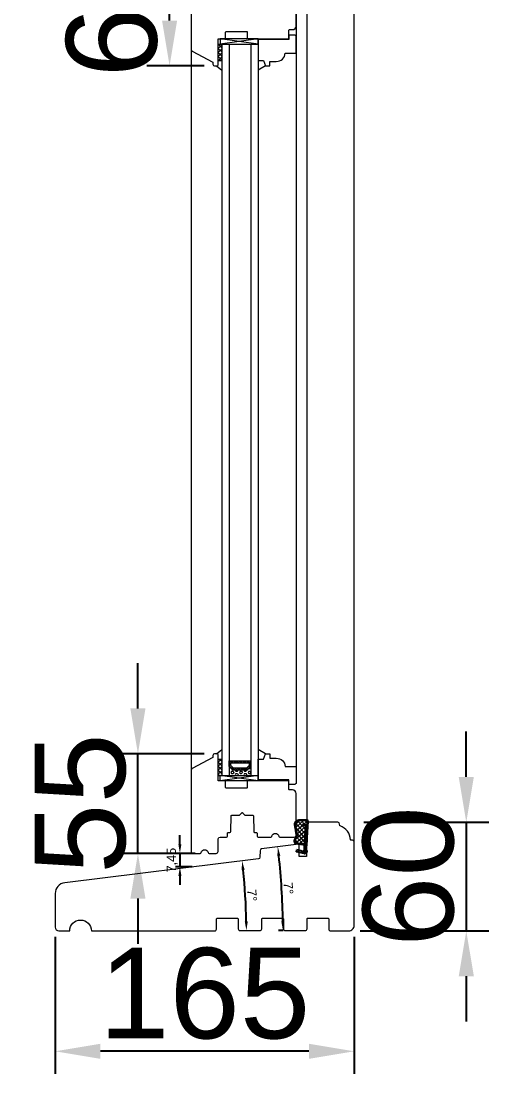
# Model space of a CAD drawing. Header units: millimetres. Extents: x 0 to 182016, y 11 to 3710.
# Drawn here: x 87480 to 87738, y 1233 to 1814 of the extents above; entities that cross this region are included whole.
import ezdxf

# ---------------------------------------------------------------- set-up
doc = ezdxf.new("R2010")
doc.units = ezdxf.units.MM
doc.layers.add('Matmenys', color=10, linetype='Continuous', lineweight=20)
doc.layers.add('Testinės profilio linijos', color=7, linetype='Continuous', lineweight=5)
doc.layers.add('Stiklo paketas', color=7, linetype='Continuous')
doc.styles.get("Standard").update_dxf_attribs({"font": 'arial.ttf'})
doc.dimstyles.new('2', dxfattribs={"dimscale": 2, "dimtxt": 2.5, "dimasz": 2.5, "dimexe": 1.25, "dimexo": 0.625, "dimtad": 1, "dimtxsty": 'Standard', "dimcen": 2.5, "dimadec": 0, "dimazin": 0, "dimtfac": 1, "dimtmove": 0, "dimatfit": 3, "dimfxl": 1, "dimarcsym": 0})
doc.dimstyles.new('Padidinti matmenys', dxfattribs={"dimscale": 10, "dimtxt": 5, "dimasz": 2.5, "dimexe": 1.25, "dimexo": 0.625, "dimtad": 1, "dimdec": 1, "dimtxsty": 'Standard', "dimcen": 2.5, "dimadec": 0, "dimazin": 0, "dimtfac": 1, "dimtdec": 1, "dimtmove": 0, "dimatfit": 3, "dimfxl": 1, "dimarcsym": 0})

# ---------------------------------------------------------------- blocks, each defined once
blk = doc.blocks.new('*D1175')
at = {"color": 0, "lineweight": -2, "transparency": 16777216}
for p, q in [((87725.44, 1397.16), (87725.44, 1422.16)), ((87668.82, 1372.16), (87737.94, 1372.16)), ((87725.44, 1372.16), (87725.44, 1312.16)), ((87666.82, 1312.16), (87737.94, 1312.16)), ((87725.44, 1287.16), (87725.44, 1262.16))]:
    blk.add_line(p, q, dxfattribs=at)
at = {"color": 0, "transparency": 16777216}
for points in [[(87721.27, 1397.16), (87729.61, 1397.16), (87725.44, 1372.16)], [(87721.27, 1287.16), (87729.61, 1287.16), (87725.44, 1312.16)]]:
    blk.add_solid(points, dxfattribs=at)
at = {"layer": 'Defpoints', "color": 0, "transparency": 16777216}
for p in [(87662.57, 1372.16), (87660.57, 1312.16), (87725.44, 1312.16)]:
    blk.add_point(p, dxfattribs=at)
at = {"color": 0, "lineweight": 5, "transparency": 16777216, "insert": (87693.66, 1342.16), "char_height": 50, "attachment_point": 5, "rotation": 90}
blk.add_mtext('60', dxfattribs=at)
blk = doc.blocks.new('*D1176')
at = {"color": 0, "lineweight": -2, "transparency": 16777216}
for p, q in [((87498.57, 1308.91), (87498.57, 1233.2)), ((87663.57, 1308.91), (87663.57, 1233.2)), ((87638.57, 1245.7), (87523.57, 1245.7))]:
    blk.add_line(p, q, dxfattribs=at)
at = {"color": 0, "transparency": 16777216}
for points in [[(87523.57, 1249.86), (87523.57, 1241.53), (87498.57, 1245.7)], [(87638.57, 1249.86), (87638.57, 1241.53), (87663.57, 1245.7)]]:
    blk.add_solid(points, dxfattribs=at)
at = {"layer": 'Defpoints', "color": 0, "transparency": 16777216}
for p in [(87498.57, 1315.16), (87663.57, 1315.16), (87498.57, 1245.7)]:
    blk.add_point(p, dxfattribs=at)
at = {"color": 0, "lineweight": 5, "transparency": 16777216, "insert": (87581.07, 1277.47), "char_height": 50, "attachment_point": 5}
blk.add_mtext('165', dxfattribs=at)
blk = doc.blocks.new('*D1177')
at = {"layer": 'Defpoints', "color": 0, "transparency": 16777216}
for p in [(87577.01, 1354.96), (87567.4, 1347.51), (87575.33, 1347.51)]:
    blk.add_point(p, dxfattribs=at)
at = {"layer": 'Matmenys', "color": 0, "lineweight": -2, "transparency": 16777216}
for p, q in [((87567.4, 1359.96), (87567.4, 1364.96)), ((87575.76, 1354.96), (87564.9, 1354.96)), ((87567.4, 1354.96), (87567.4, 1347.51)), ((87574.08, 1347.51), (87564.9, 1347.51)), ((87567.4, 1342.51), (87567.4, 1337.51))]:
    blk.add_line(p, q, dxfattribs=at)
at = {"layer": 'Matmenys', "color": 0, "transparency": 16777216}
for points in [[(87566.57, 1359.96), (87568.23, 1359.96), (87567.4, 1354.96)], [(87566.57, 1342.51), (87568.23, 1342.51), (87567.4, 1347.51)]]:
    blk.add_solid(points, dxfattribs=at)
at = {"layer": 'Matmenys', "color": 0, "lineweight": 5, "transparency": 16777216, "insert": (87563.15, 1351.24), "char_height": 5, "attachment_point": 5, "rotation": 90}
blk.add_mtext('7,45', dxfattribs=at)
blk = doc.blocks.new('*D1178')
at = {"layer": 'Defpoints', "color": 0, "transparency": 16777216}
for p in [(87610.7, 1351.85), (87575.33, 1347.51), (87603.82, 1325.19), (87600.57, 1312.36), (87611.57, 1312.36)]:
    blk.add_point(p, dxfattribs=at)
at = {"layer": 'Matmenys', "color": 0, "lineweight": -2, "transparency": 16777216}
blk.add_arc((87289.06, 1312.36), 315.03, 0.90939, 6.09061, dxfattribs=at)
at = {"layer": 'Matmenys', "color": 0, "transparency": 16777216}
for points in [[(87601.47, 1345.69), (87603.13, 1345.88), (87601.73, 1350.75)], [(87604.87, 1317.37), (87603.21, 1317.36), (87604.08, 1312.36)]]:
    blk.add_solid(points, dxfattribs=at)
at = {"layer": 'Matmenys', "color": 0, "lineweight": 5, "transparency": 16777216, "insert": (87607.24, 1331.82), "char_height": 5, "attachment_point": 5, "rotation": 273.5}
blk.add_mtext('7°', dxfattribs=at)
blk = doc.blocks.new('*D1179')
at = {"layer": 'Defpoints', "color": 0, "transparency": 16777216}
for p in [(87612.49, 1357.43), (87633.05, 1359.96), (87623.94, 1327.79), (87625.57, 1312.36), (87636.57, 1312.36)]:
    blk.add_point(p, dxfattribs=at)
at = {"layer": 'Matmenys', "color": 0, "lineweight": -2, "transparency": 16777216}
blk.add_line((87624.32, 1312.36), (87621.76, 1312.36), dxfattribs=at)
blk.add_arc((87245.41, 1312.36), 378.85, 0.75619, 6.24381, dxfattribs=at)
at = {"layer": 'Matmenys', "color": 0, "transparency": 16777216}
for points in [[(87621.18, 1353.47), (87622.84, 1353.66), (87621.43, 1358.53)], [(87625.06, 1317.37), (87623.39, 1317.36), (87624.26, 1312.36)]]:
    blk.add_solid(points, dxfattribs=at)
at = {"layer": 'Matmenys', "color": 0, "lineweight": 5, "transparency": 16777216, "insert": (87627.29, 1335.72), "char_height": 5, "attachment_point": 5, "rotation": 273.5}
blk.add_mtext('7°', dxfattribs=at)
blk = doc.blocks.new('*D1935')
at = {"color": 0, "lineweight": -2, "transparency": 16777216}
for p, q in [((87544.23, 1434.96), (87544.23, 1459.96)), ((87580.83, 1409.96), (87531.73, 1409.96)), ((87544.23, 1354.96), (87544.23, 1409.96)), ((87568.32, 1354.96), (87531.73, 1354.96)), ((87544.23, 1329.96), (87544.23, 1304.96))]:
    blk.add_line(p, q, dxfattribs=at)
at = {"color": 0, "transparency": 16777216}
for points in [[(87540.06, 1434.96), (87548.4, 1434.96), (87544.23, 1409.96)], [(87540.06, 1329.96), (87548.4, 1329.96), (87544.23, 1354.96)]]:
    blk.add_solid(points, dxfattribs=at)
at = {"layer": 'Defpoints', "color": 0, "transparency": 16777216}
for p in [(87544.23, 1409.96), (87587.08, 1409.96), (87574.57, 1354.96)]:
    blk.add_point(p, dxfattribs=at)
at = {"color": 0, "lineweight": 5, "transparency": 16777216, "insert": (87512.55, 1382.46), "char_height": 50, "attachment_point": 5, "rotation": 90}
blk.add_mtext('55', dxfattribs=at)
blk = doc.blocks.new('*D2040')
at = {"color": 0, "lineweight": -2, "ltscale": 0.1, "transparency": 16777216}
for p, q in [((87580.82, 1854.67), (87549.2, 1854.67)), ((87561.7, 1814.67), (87561.7, 1829.67)), ((87580.83, 1789.67), (87549.2, 1789.67))]:
    blk.add_line(p, q, dxfattribs=at)
at = {"color": 0, "ltscale": 0.1, "transparency": 16777216}
for points in [[(87557.53, 1829.67), (87565.86, 1829.67), (87561.7, 1854.67)], [(87557.53, 1814.67), (87565.86, 1814.67), (87561.7, 1789.67)]]:
    blk.add_solid(points, dxfattribs=at)
at = {"layer": 'Defpoints', "color": 0, "ltscale": 0.1, "transparency": 16777216}
for p in [(87561.7, 1854.67), (87587.07, 1854.67), (87587.08, 1789.67)]:
    blk.add_point(p, dxfattribs=at)
at = {"color": 0, "ltscale": 0.1, "transparency": 16777216, "insert": (87529.92, 1822.17), "char_height": 50, "attachment_point": 5, "rotation": 90}
blk.add_mtext('65', dxfattribs=at)

msp = doc.modelspace()

# ---------------------------------------------------------------- hatches: boundary and pattern name
at = {"lineweight": 0, "ltscale": 0.5}
h = msp.add_hatch(dxfattribs=at)
h.set_pattern_fill('ANSI37', color=256, scale=0.5, style=0)
h.set_pattern_definition([(45, (87588.5718, 905.8163), (-1.122532, 1.122532), []), (135, (87588.5718, 905.8163), (-1.122532, -1.122532), [])])
h.paths.add_polyline_path([(87590.571764, 1792.6690019), (87590.571764, 1801.6690019), (87588.571764, 1801.6690019), (87588.571764, 1792.6690019)])
h = msp.add_hatch(dxfattribs=at)
h.set_pattern_fill('ANSI37', color=256, scale=0.5, style=0)
h.set_pattern_definition([(45, (87588.5718, 1804.9619), (-1.122532, 1.122532), []), (135, (87588.5718, 1804.9619), (-1.122532, -1.122532), [])])
h.paths.add_polyline_path([(87590.5717635, 1406.9617728), (87590.5717635, 1397.9617728), (87588.5717635, 1397.9617728), (87588.5717635, 1406.9617728)])
at = {"lineweight": 0}
h = msp.add_hatch(dxfattribs=at)
h.set_pattern_fill('JIS_WOOD', color=256, style=0)
h.set_pattern_definition([(315, (74687.16276, 20148.7329), (-0.5, -0.5), [])])
h.paths.add_polyline_path([(87604.5710545, 1400.9617728), (87596.5710545, 1400.9617728), (87594.5710545, 1402.9617728), (87594.5710545, 1405.9617728), (87606.6076371, 1405.9795063), (87606.5710545, 1402.9617728)])
h.paths.add_polyline_path([(87596.9852681, 1401.9617728), (87604.1568409, 1401.9617728), (87605.5710545, 1403.3759864), (87605.5710545, 1404.9617728), (87595.5710545, 1404.9617728), (87595.5710545, 1403.3759864)], flags=16)
h = msp.add_hatch(dxfattribs=at)
h.set_pattern_fill('HEX', color=256, scale=0.25, style=0)
h.set_pattern_definition([(360, (74687.1628, 20148.7329), (-7e-16, -1.374815), [0.79375, -1.5875]), (240, (74687.1628, 20148.7329), (-1.190624716, 0.6874075), [0.79375, -1.5875]), (300, (74687.9565, 20148.7329), (-1.190624716, -0.6874075), [0.79375, -1.5875])])
h.paths.add_polyline_path([(87594.5710545, 1397.9617728), (87594.5710545, 1402.9617728), (87596.5710545, 1400.9617728), (87604.5710545, 1400.9617728), (87606.5710545, 1402.9617728), (87606.5717635, 1397.9617728)])
at = {"layer": 'Matmenys'}
h = msp.add_hatch(dxfattribs=at)
h.set_pattern_fill('ANSI37', color=252, scale=0.5, angle=-183.5893456117, style=0)
h.set_pattern_definition([(221.4106544, (-184556.4289, 4937.1764), (1.0500540025, -1.190606082), []), (311.4106544, (-184556.4289, 4937.1764), (1.190606082, 1.0500540025), [])])
edge = h.paths.add_edge_path()
edge.add_arc((87636.8773399, 1370.2250745), 0.1, -3.5893456117, 86.4106543883)
edge.add_line((87636.8836003, 1370.3248783), (87635.3359146, 1370.4219615))
edge.add_arc((87635.3515658, 1370.6714711), 0.25, 86.4106543883, 266.4106543883, ccw=False)
edge.add_line((87635.3672171, 1370.9209807), (87637.413922, 1370.792595))
edge.add_arc((87637.4076615, 1370.6927912), 0.1, -3.589345619, 86.4106543883, ccw=False)
edge.add_line((87637.5074653, 1370.6865307), (87637.5831084, 1370.6817858))
edge.add_line((87637.5831084, 1370.6817858), (87637.7074227, 1372.6635867))
edge.add_spline(control_points=[(87637.7074227, 1372.6635867), (87637.6956204, 1372.7427452), (87637.6844448, 1372.8127368), (87637.6626509, 1372.8964876), (87637.6532651, 1372.9200519), (87637.6405702, 1372.943935), (87637.634321, 1372.9519946), (87637.6087322, 1372.9764824), (87637.5794951, 1372.9953753), (87637.4751754, 1373.0290786), (87637.4022431, 1373.0422005), (87637.1492601, 1373.0619027), (87636.935426, 1373.0514044), (87636.4929475, 1373.0320762), (87636.2736187, 1373.0276009), (87635.8537278, 1373.0265247), (87635.6506416, 1373.0295567), (87635.0604343, 1373.0422671), (87634.6923842, 1373.0554435), (87633.9392028, 1373.0551818), (87633.5624529, 1373.0366855), (87632.9693485, 1372.9334992), (87632.7417775, 1372.8736051), (87632.3446763, 1372.7205695), (87632.1728886, 1372.6378201), (87631.8317209, 1372.4338199), (87631.6655182, 1372.3137051), (87631.3743585, 1372.04626), (87631.2507785, 1371.8985864), (87631.0910598, 1371.6174018), (87631.0435058, 1371.4821056), (87630.9839008, 1371.1808067), (87630.9731975, 1371.0172067), (87630.9869414, 1370.4326099), (87631.0816956, 1369.9686944), (87631.2534379, 1369.0761982), (87631.3371325, 1368.649118), (87631.5483188, 1367.5707694), (87631.6820529, 1366.9127188), (87631.8069789, 1365.9196169), (87631.8374728, 1365.6160157), (87631.8618082, 1364.9939721), (87631.8542674, 1364.6780681), (87631.7693831, 1364.1288598), (87631.7080444, 1363.8927764), (87631.5355841, 1363.492125), (87631.4407356, 1363.3334925), (87631.2564673, 1363.0348337), (87631.1666098, 1362.8933765), (87631.0105267, 1362.5915936), (87630.9405565, 1362.4265409), (87630.8208253, 1362.0614191), (87630.7778228, 1361.860469), (87630.7539241, 1361.5210524), (87630.7671299, 1361.3790669), (87630.8271692, 1361.1838463), (87630.8639093, 1361.1185185), (87630.9724584, 1360.9917951), (87631.0445246, 1360.9326173), (87631.3086122, 1360.7755397), (87631.5497205, 1360.69404), (87632.1001315, 1360.5774227), (87632.4083266, 1360.5408912), (87633.0045444, 1360.4876197), (87633.2920953, 1360.4683973), (87633.8225852, 1360.4250378), (87634.0708437, 1360.4029016), (87634.475646, 1360.3666873), (87634.6330493, 1360.3526009), (87634.9569817, 1360.3244788), (87635.1352989, 1360.3094427), (87635.438166, 1360.2411577), (87635.555988, 1360.2055227), (87635.7684668, 1360.109926), (87635.8623816, 1360.056779), (87636.0075753, 1359.9381383), (87636.0625934, 1359.8825161), (87636.1516854, 1359.7587488), (87636.1845648, 1359.6951218), (87636.232733, 1359.5762577), (87636.2496142, 1359.5191807), (87636.2755581, 1359.4186003), (87636.2852757, 1359.3742047), (87636.2943117, 1359.3332084)], knot_values=[0, 0, 0, 0, 0.2245066002, 0.2245066002, 0.377043448, 0.377043448, 0.5295802957, 0.5295802957, 0.8082977366, 0.8082977366, 1.0870151774, 1.0870151774, 1.6244414062, 1.6244414062, 2.161867635, 2.161867635, 2.6992938638, 2.6992938638, 3.7741463214, 3.7741463214, 5.0334406395, 5.0334406395, 5.8656302806, 5.8656302806, 6.5060139406, 6.5060139406, 7.1463976006, 7.1463976006, 7.7996240151, 7.7996240151, 8.3563201169, 8.3563201169, 8.9130162187, 8.9130162187, 10.239934143, 10.239934143, 11.5668520673, 11.5668520673, 13.5970761059, 13.5970761059, 14.4582175179, 14.4582175179, 15.3193589298, 15.3193589298, 15.9856015553, 15.9856015553, 16.5061017172, 16.5061017172, 17.0266018791, 17.0266018791, 17.547102041, 17.547102041, 18.1672448488, 18.1672448488, 18.7176261004, 18.7176261004, 19.1465766047, 19.1465766047, 19.5755271091, 19.5755271091, 20.3898249977, 20.3898249977, 21.2041228863, 21.2041228863, 21.9655448497, 21.9655448497, 22.7269668131, 22.7269668131, 23.2229068178, 23.2229068178, 23.7188468224, 23.7188468224, 24.0184411081, 24.0184411081, 24.2549295987, 24.2549295987, 24.4119994701, 24.4119994701, 24.5501072405, 24.5501072405, 24.6882150108, 24.6882150108, 24.8099116426, 24.8099116426, 24.8099116426, 24.8099116426], degree=3, periodic=0)
edge.add_line((87636.2943117, 1359.3332084), (87636.9771437, 1370.218814))

# ---------------------------------------------------------------- linework, layer by layer
at = {"lineweight": 9}
for p, q in [((87631.5717635, 2050.1922216), (87631.5717635, 1402.9617728)), ((87590.5717635, 1801.6690019), (87590.5717635, 1397.9618579)), ((87594.5717635, 1801.6690019), (87594.5717635, 1397.9618579)), ((87606.5717635, 1801.6690019), (87606.5717635, 1397.9618579)), ((87610.5717635, 1801.6690019), (87610.5717635, 1397.9618579))]:
    msp.add_line(p, q, dxfattribs=at)
at = {"lineweight": 0}
for p, q in [((87610.5710549, 1801.6690019), (87589.5710549, 1804.6690019)), ((87610.5710549, 1804.6690019), (87589.5710549, 1801.6690019)), ((87588.571764, 1801.6690019), (87591.571764, 1801.6690019)), ((87588.571764, 1792.6690019), (87590.571764, 1792.6690019)), ((87587.571764, 1789.6690019), (87590.571764, 1787.3823368)), ((87614.571764, 1789.6690019), (87610.571764, 1787.3823368)), ((87587.5717635, 1409.9617728), (87590.5717635, 1412.2484379)), ((87588.5717635, 1406.9617728), (87590.5717635, 1406.9617728)), ((87614.5717635, 1409.9617728), (87610.5717635, 1412.2484379)), ((87588.5717635, 1397.9617728), (87591.5717635, 1397.9617728)), ((87610.5710545, 1397.9617728), (87589.5710545, 1394.9617728)), ((87610.5710545, 1394.9617728), (87589.5710545, 1397.9617728))]:
    msp.add_line(p, q, dxfattribs=at)
at = {"color": 1}
for p, q in [((87637.7074227, 1372.6635867), (87636.7517654, 1357.4286419)), ((87638.0041428, 1372.7078269), (87637.0428481, 1357.3830115)), ((87636.0013435, 1359.2686356), (87635.8909139, 1357.5081843))]:
    msp.add_line(p, q, dxfattribs=at)
for p, q in [((87636.8836003, 1370.3248783), (87635.3359146, 1370.4219615)), ((87637.413922, 1370.792595), (87635.3672171, 1370.9209807)), ((87636.0466516, 1355.3850489), (87636.9771437, 1370.218814)), ((87636.5503453, 1355.4282668), (87637.5074653, 1370.6865307)), ((87637.5074653, 1370.6865307), (87637.5831084, 1370.6817858)), ((87631.6678545, 1355.863033), (87631.8885093, 1356.8383849)), ((87636.0149449, 1354.8795864), (87631.6678545, 1355.863033)), ((87635.1085158, 1356.1099197), (87631.8885093, 1356.8383849)), ((87634.9981884, 1355.6222437), (87635.1085158, 1356.1099197)), ((87636.0466516, 1355.3850489), (87634.9981884, 1355.6222437)), ((87636.005706, 1354.7323005), (87636.0149449, 1354.8795864)), ((87636.5047252, 1354.7009981), (87636.005706, 1354.7323005)), ((87637.5711899, 1355.7313394), (87636.5047252, 1354.7009981)), ((87637.6180879, 1356.47898), (87636.5503453, 1355.4282668)), ((87637.5711899, 1355.7313394), (87637.6180879, 1356.47898))]:
    msp.add_line(p, q)
at = {"lineweight": 0}
for points in [[(87610.5710549, 1804.6690019), (87589.5710549, 1804.6690019), (87589.5710549, 1801.6690019), (87610.5710549, 1801.6690019)], [(87604.5710545, 1400.9617728), (87596.5710545, 1400.9617728), (87594.5710545, 1402.9617728), (87594.5710545, 1405.9617728), (87606.5710545, 1405.9617728), (87606.5710545, 1402.9617728)], [(87604.1568409, 1401.9617728), (87596.9852681, 1401.9617728), (87595.5710545, 1403.3759864), (87595.5710545, 1404.9617728), (87605.5710545, 1404.9617728), (87605.5710545, 1403.3759864)], [(87610.5710545, 1394.9617728), (87589.5710545, 1394.9617728), (87589.5710545, 1397.9617728), (87610.5710545, 1397.9617728)]]:
    msp.add_lwpolyline(points, close=True, dxfattribs=at)
for points in [[(87625.571764, 1796.6690019), (87631.571764, 1796.6690019), (87631.571764, 1805.6690019, 0.4142135624), (87630.571764, 1806.6690019), (87627.571764, 1806.6690019), (87627.571764, 1804.1690019), (87610.571764, 1804.1690019), (87610.571764, 1792.6690019), (87613.571764, 1792.6690019), (87614.571764, 1789.6690019), (87617.071764, 1789.6690019), (87617.071764, 1792.1690019), (87620.5968268, 1792.1690019, 0.3851703882), (87625.571764, 1796.6690019)], [(87625.5717635, 1402.9617728), (87631.5717635, 1402.9617728), (87631.5717635, 1393.9617728, -0.4142135624), (87630.5717635, 1392.9617728), (87627.5717635, 1392.9617728), (87627.5717635, 1395.4617728), (87610.5717635, 1395.4617728), (87610.5717635, 1406.9617728), (87613.5717635, 1406.9617728), (87614.5717635, 1409.9617728), (87617.0717635, 1409.9617728), (87617.0717635, 1407.4617728), (87620.5968264, 1407.4617728, -0.3851703882), (87625.5717635, 1402.9617728)]]:
    msp.add_lwpolyline(points, format="xyb", dxfattribs=at)
at = {"lineweight": 5}
for points in [[(87588.5018725, 1355.9530463), (87588.5631128, 1362.9704994, -0.4116598905), (87589.5630748, 1363.9617728), (87593.1016002, 1363.9617728, 0.4040361542), (87593.6013127, 1364.4443231), (87593.6616529, 1366.1722427, -0.4040262258), (87593.9614702, 1366.4617728), (87595.0145918, 1366.4617728, 0.4091108014), (87595.5145156, 1366.9530466), (87595.6666184, 1375.6670086, -0.4091108014), (87595.9665727, 1375.9617728), (87599.9903927, 1375.9617728, 0.1989123674), (87600.3439461, 1376.1082194), (87601.6096315, 1377.3739049, -0.4142135624), (87602.0338956, 1377.3739049), (87603.299581, 1376.1082194, 0.1989123674), (87603.6531344, 1375.9617728), (87607.6769544, 1375.9617728, -0.4091108014), (87607.9769087, 1375.6670086), (87608.1290115, 1366.9530466, 0.4091108014), (87608.6289353, 1366.4617728), (87609.6820569, 1366.4617728, -0.4040262258), (87609.9818742, 1366.1722427), (87610.0422144, 1364.4443231, 0.4040262258), (87610.5419099, 1363.9617728), (87617.6222738, 1363.9617728, 0.3563939587), (87618.1121718, 1364.3617728, -0.8164965809), (87622.0313553, 1364.3617728, 0.3563939587), (87622.5212533, 1363.9617728), (87630.5717635, 1363.9617728, 0.4142135624), (87631.5717635, 1364.9617728), (87631.5717635, 1387.9617728, 0.4142135624), (87629.5717635, 1389.9617728), (87627.8691569, 1389.9617728, -0.4116598905), (87627.5691683, 1390.2591549), (87627.5324546, 1394.4661361, 0.4116598905), (87627.0324736, 1394.9617728), (87605.1023266, 1394.9617728, 0.4116598905), (87604.6023457, 1394.4661361), (87604.5743588, 1391.2591549, -0.4116598905), (87604.2743702, 1390.9617728), (87592.8691569, 1390.9617728, -0.4116598905), (87592.5691683, 1391.2591549), (87592.5411814, 1394.4661361, 0.4116598905), (87592.0412005, 1394.9617728), (87588.5717635, 1394.9617728), (87588.5717635, 1408.9617728, 0.4142135624), (87587.5717635, 1409.9617728), (87586.5805285, 1409.9617728, 0.4116598905), (87585.5805666, 1408.9704994), (87585.5717635, 1407.9617728), (87574.102292, 1401.8633466, 0.2773245441), (87573.5717635, 1400.980399), (87573.5717635, 1355.9617728, 0.4142135624), (87574.5717635, 1354.9617728), (87578.6222738, 1354.9617728, 0.3563939587), (87579.1121718, 1355.3617728, -0.8164965809), (87583.0313553, 1355.3617728, 0.3563939587), (87583.5212533, 1354.9617728), (87587.5019105, 1354.9617728, 0.4116598905)], [(87518.5717658, 1312.1617728), (87586.5717658, 1312.1617728, 0.4142135624), (87587.5717658, 1313.1617728), (87587.5717658, 1318.6617728, -0.4142135624), (87588.0717658, 1319.1617728), (87599.0717658, 1319.1617728, -0.4142135624), (87599.5717658, 1318.6617728), (87599.5717658, 1313.3617728, 0.4142135624), (87600.5717658, 1312.3617728), (87611.5717658, 1312.3617728, 0.4142135624), (87612.5717658, 1313.3617728), (87612.5717658, 1318.6617728, -0.4142135624), (87613.0717658, 1319.1617728), (87624.0717658, 1319.1617728, -0.4142135624), (87624.5717658, 1318.6617728), (87624.5717658, 1313.3617728, 0.4142135624), (87625.5717658, 1312.3617728), (87636.5717658, 1312.3617728, 0.4142135624), (87637.5717658, 1313.3617728), (87637.5717658, 1318.6617728, -0.4142135624), (87638.0717658, 1319.1617728), (87649.0717658, 1319.1617728, -0.4142135624), (87649.5717658, 1318.6617728), (87649.5717658, 1313.1617728, 0.4142135624), (87650.5717658, 1312.1617728), (87660.5717658, 1312.1617728, 0.4142135624), (87663.5717658, 1315.1617728), (87663.5717639, 1361.1617728, 0.4142135624), (87662.5717639, 1362.1617728), (87661.8624373, 1362.1617728, -0.4001549105), (87661.5627862, 1362.4473074, 0.3090857966), (87655.774503, 1370.0966181, -0.3199404334), (87655.5698731, 1370.3784413), (87655.5629609, 1371.1704994, 0.4116598904), (87654.562999, 1372.1617728), (87638.6677972, 1372.1617728, 0.4116598905), (87637.6678353, 1371.1704994), (87637.5804143, 1361.1530463, -0.2023892741), (87637.2717635, 1360.4392157), (87637.2717635, 1353.1617728), (87633.2717635, 1353.1617728), (87633.2717635, 1359.9617728), (87633.111103, 1359.9617728, 0.0305527633), (87633.0501683, 1359.9580459), (87612.4890211, 1357.4334545, 0.3763733489), (87611.6109285, 1356.4496349), (87611.5794165, 1352.8387159, -0.3763733489), (87610.7013239, 1351.8548963), (87503.8405497, 1338.734043, 0.3788661087), (87498.5717658, 1332.7787661), (87498.5717658, 1314.1617728, 0.4142135624), (87500.5717658, 1312.1617728), (87506.5717658, 1312.1617728, -1)]]:
    msp.add_lwpolyline(points, format="xyb", close=True, dxfattribs=at)
for centre, radius, start, end in [((87635.3515658, 1370.6714711), 0.25, 86.4106543892, 266.4106543892), ((87636.8773399, 1370.2250745), 0.1, 356.4106543908, 86.4106543892), ((87637.4076615, 1370.6927912), 0.1, 356.4106543908, 86.4106543892)]:
    msp.add_arc(centre, radius, start, end)
at = {"color": 1}
msp.add_spline([(87638.0041428, 1372.7078269), (87637.913646, 1373.0693272), (87636.6397875, 1373.3388681), (87631.9474146, 1372.8504788), (87630.8574083, 1371.807281), (87630.8387919, 1369.6438092), (87631.1691658, 1367.9457693), (87631.5160821, 1365.7803285), (87631.3166534, 1363.7436068), (87630.8404844, 1362.915362), (87630.560221, 1361.0608219), (87633.2723996, 1360.168376), (87634.7512752, 1360.0412085), (87635.4385431, 1359.9232371), (87635.8804284, 1359.6210314), (87636.0013435, 1359.2686356)], degree=3, dxfattribs=at)
msp.add_open_spline([(87637.7074227, 1372.6635867), (87637.6956204, 1372.7427452), (87637.6844448, 1372.8127368), (87637.6626509, 1372.8964876), (87637.6532651, 1372.9200519), (87637.6405702, 1372.943935), (87637.634321, 1372.9519946), (87637.6087322, 1372.9764824), (87637.5794951, 1372.9953753), (87637.4751754, 1373.0290786), (87637.4022431, 1373.0422005), (87637.1492601, 1373.0619027), (87636.935426, 1373.0514044), (87636.4929475, 1373.0320762), (87636.2736187, 1373.0276009), (87635.8537278, 1373.0265247), (87635.6506416, 1373.0295567), (87635.0604343, 1373.0422671), (87634.6923842, 1373.0554435), (87633.9392028, 1373.0551818), (87633.5624529, 1373.0366855), (87632.9693485, 1372.9334992), (87632.7417775, 1372.8736051), (87632.3446763, 1372.7205695), (87632.1728886, 1372.6378201), (87631.8317209, 1372.4338199), (87631.6655182, 1372.3137051), (87631.3743585, 1372.04626), (87631.2507785, 1371.8985864), (87631.0910598, 1371.6174018), (87631.0435058, 1371.4821056), (87630.9839008, 1371.1808067), (87630.9731975, 1371.0172067), (87630.9869414, 1370.4326099), (87631.0816956, 1369.9686944), (87631.2534379, 1369.0761982), (87631.3371325, 1368.649118), (87631.5483188, 1367.5707694), (87631.6820529, 1366.9127188), (87631.8069789, 1365.9196169), (87631.8374728, 1365.6160157), (87631.8618082, 1364.9939721), (87631.8542674, 1364.6780681), (87631.7693831, 1364.1288598), (87631.7080444, 1363.8927764), (87631.5355841, 1363.492125), (87631.4407356, 1363.3334925), (87631.2564673, 1363.0348337), (87631.1666098, 1362.8933765), (87631.0105267, 1362.5915936), (87630.9405565, 1362.4265409), (87630.8208253, 1362.0614191), (87630.7778228, 1361.860469), (87630.7539241, 1361.5210524), (87630.7671299, 1361.3790669), (87630.8271692, 1361.1838463), (87630.8639093, 1361.1185185), (87630.9724584, 1360.9917951), (87631.0445246, 1360.9326173), (87631.3086122, 1360.7755397), (87631.5497205, 1360.69404), (87632.1001315, 1360.5774227), (87632.4083266, 1360.5408912), (87633.0045444, 1360.4876197), (87633.2920953, 1360.4683973), (87633.8225852, 1360.4250378), (87634.0708437, 1360.4029016), (87634.475646, 1360.3666873), (87634.6330493, 1360.3526009), (87634.9569817, 1360.3244788), (87635.1352989, 1360.3094427), (87635.438166, 1360.2411577), (87635.555988, 1360.2055227), (87635.7684668, 1360.109926), (87635.8623816, 1360.056779), (87636.0075753, 1359.9381383), (87636.0625934, 1359.8825161), (87636.1516854, 1359.7587488), (87636.1845648, 1359.6951218), (87636.232733, 1359.5762577), (87636.2496142, 1359.5191807), (87636.2755581, 1359.4186003), (87636.2852757, 1359.3742047), (87636.2943117, 1359.3332084)], degree=3, knots=[0, 0, 0, 0, 0.2245066002, 0.2245066002, 0.377043448, 0.377043448, 0.5295802957, 0.5295802957, 0.8082977366, 0.8082977366, 1.0870151774, 1.0870151774, 1.6244414062, 1.6244414062, 2.161867635, 2.161867635, 2.6992938638, 2.6992938638, 3.7741463214, 3.7741463214, 5.0334406395, 5.0334406395, 5.8656302806, 5.8656302806, 6.5060139406, 6.5060139406, 7.1463976006, 7.1463976006, 7.7996240151, 7.7996240151, 8.3563201169, 8.3563201169, 8.9130162187, 8.9130162187, 10.239934143, 10.239934143, 11.5668520673, 11.5668520673, 13.5970761059, 13.5970761059, 14.4582175179, 14.4582175179, 15.3193589298, 15.3193589298, 15.9856015553, 15.9856015553, 16.5061017172, 16.5061017172, 17.0266018791, 17.0266018791, 17.547102041, 17.547102041, 18.1672448488, 18.1672448488, 18.7176261004, 18.7176261004, 19.1465766047, 19.1465766047, 19.5755271091, 19.5755271091, 20.3898249977, 20.3898249977, 21.2041228863, 21.2041228863, 21.9655448497, 21.9655448497, 22.7269668131, 22.7269668131, 23.2229068178, 23.2229068178, 23.7188468224, 23.7188468224, 24.0184411081, 24.0184411081, 24.2549295987, 24.2549295987, 24.4119994701, 24.4119994701, 24.5501072405, 24.5501072405, 24.6882150108, 24.6882150108, 24.8099116426, 24.8099116426, 24.8099116426, 24.8099116426], dxfattribs=at)
at = {"layer": 'Stiklo paketas', "lineweight": 5}
msp.add_lwpolyline([(87573.5717639, 1846.3519076), (87573.5717639, 1798.6503757, 0.2773245441), (87574.1022924, 1797.7674281), (87585.5717639, 1791.6690019), (87585.580567, 1790.6602754, 0.4116598905), (87586.5805289, 1789.6690019), (87587.5717639, 1789.6690019, 0.4142135624), (87588.5717639, 1790.6690019), (87588.5717639, 1804.6690019), (87592.0412009, 1804.6690019, 0.4116598905), (87592.5411818, 1805.1646387), (87592.5691687, 1808.3716199, -0.4116598905), (87592.8691573, 1808.6690019), (87604.2743706, 1808.6690019, -0.4116598905), (87604.5743592, 1808.3716199), (87604.6023461, 1805.1646387, 0.4116598905), (87605.102327, 1804.6690019), (87627.032474, 1804.6690019, 0.4116598905), (87627.532455, 1805.1646387), (87627.5691687, 1809.3716199, -0.4116598905), (87627.8691573, 1809.6690019), (87629.5717639, 1809.6690019, 0.4142135624), (87631.5717639, 1811.6690019), (87631.5717639, 1832.6690019, 0.4142135624)], format="xyb", dxfattribs=at)
at = {"layer": 'Testinės profilio linijos', "lineweight": 5}
for p, q in [((87637.5717636, 1361.0302358), (87637.5717636, 2093.37824)), ((87663.5717638, 1361.1611677), (87663.5717626, 2093.0601039)), ((87573.5717642, 2051.5082462), (87573.5717635, 1400.980399))]:
    msp.add_line(p, q, dxfattribs=at)

# ---------------------------------------------------------------- dimensions: what is measured, and where the dimension line sits
at = {"color": 1, "ltscale": 0.1}
dim = msp.add_linear_dim(base=(87561.6964018, 1854.6690019), p1=(87587.0761464, 1789.6690019), p2=(87587.0717639, 1854.6690019), angle=90, dimstyle='Padidinti matmenys', dxfattribs=at)
dim.commit()
dim.dimension.update_dxf_attribs({"geometry": '*D2040', "text_midpoint": (87561.6964018, 1822.1690019), "dimtype": 160})
at = {"color": 1, "lineweight": 5}
for base, p1, p2, picture, middle in [((87544.2308268, 1409.9617728), (87574.5717635, 1354.9617728), (87587.076146, 1409.9617728), '*D1935', (87544.2308268, 1382.4617728)), ((87725.4397475, 1312.1617728), (87662.5717635, 1372.1617728), (87660.5717658, 1312.1617728), '*D1175', (87725.4397475, 1342.1617728))]:
    dim = msp.add_linear_dim(base=base, p1=p1, p2=p2, angle=90, dimstyle='Padidinti matmenys', dxfattribs=at)
    dim.commit()
    dim.dimension.update_dxf_attribs({"geometry": picture, "text_midpoint": middle, "dimtype": 160})
dim = msp.add_linear_dim(base=(87498.5717658, 1245.6961139), p1=(87663.5717658, 1315.1617728), p2=(87498.5717658, 1315.1617728), dimstyle='Padidinti matmenys', dxfattribs=at)
dim.commit()
dim.dimension.update_dxf_attribs({"geometry": '*D1176', "text_midpoint": (87581.0717658, 1277.4747633)})
at = {"layer": 'Matmenys', "lineweight": 5}
dim = msp.add_linear_dim(base=(87567.3993715, 1347.5116013), p1=(87577.0069421, 1354.9617728), p2=(87575.3280249, 1347.5116013), angle=90, dimstyle='2', dxfattribs=at)
dim.commit()
dim.dimension.update_dxf_attribs({"geometry": '*D1177', "text_midpoint": (87567.3993715, 1351.2366871), "dimtype": 160})
for base, line1, line2, picture, middle in [((87623.942449, 1327.7858032), ((87625.5717658, 1312.3617728), (87636.5717658, 1312.3617728)), ((87633.0501683, 1359.9580459), (87612.4890211, 1357.4334545)), '*D1179', (87627.2929388, 1335.7187565)), ((87603.8199006, 1325.1874334), ((87600.5717658, 1312.3617728), (87611.5717658, 1312.3617728)), ((87610.7013239, 1351.8548963), (87575.3280249, 1347.5116013)), '*D1178', (87607.2365146, 1331.8225485))]:
    dim = msp.add_angular_dim_2l(base=base, line1=line1, line2=line2, dimstyle='2', dxfattribs=at)
    dim.commit()
    dim.dimension.update_dxf_attribs({"geometry": picture, "text_midpoint": middle})

doc.saveas('drawing.dxf')
